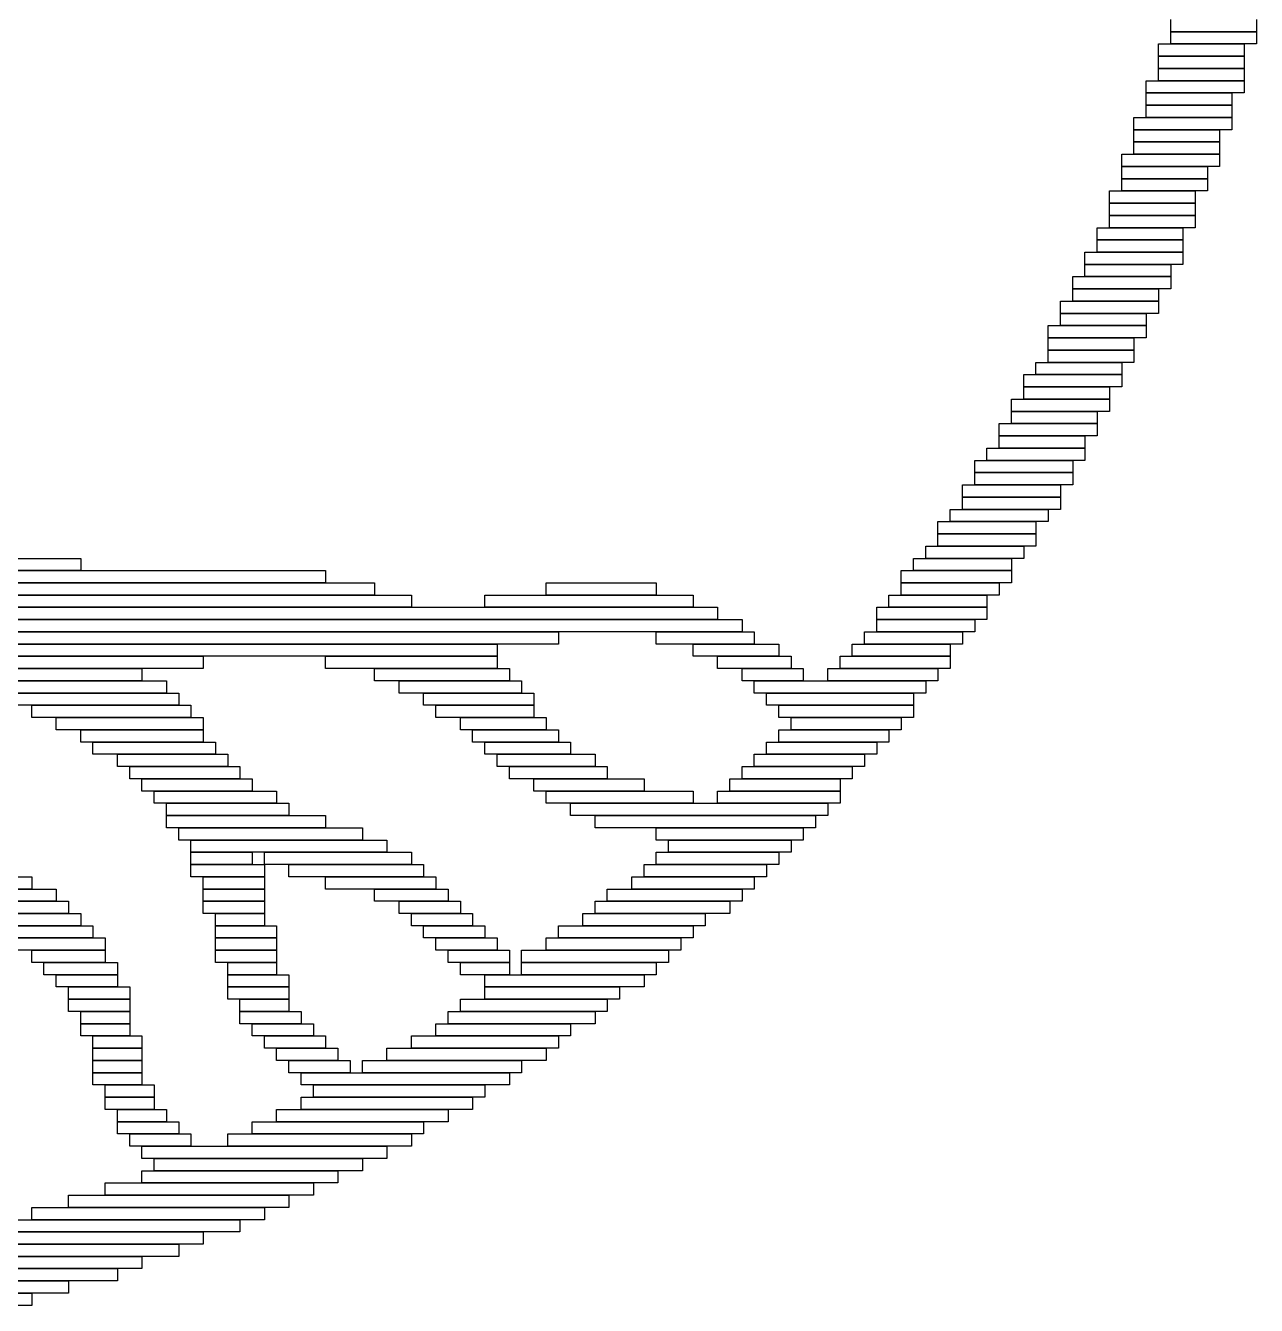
# Model space of a CAD drawing. Extents: x 28 to 995, y 169 to 891.
# Drawn here: x 214.5 to 315, y 601 to 705.5 of the extents above; entities that cross this region are included whole.
import ezdxf

# ---------------------------------------------------------------- set-up
doc = ezdxf.new("R2010")
doc.units = 0

msp = doc.modelspace()

# ---------------------------------------------------------------- linework, layer by layer
for p, q in [((308, 705), (308, 706)), ((315, 706), (315, 705)), ((315, 705), (308, 705)), ((308, 705), (315, 705)), ((308, 704), (308, 705)), ((315, 705), (315, 704)), ((307, 704), (314, 704)), ((307, 703), (307, 704)), ((315, 704), (308, 704)), ((314, 704), (314, 703)), ((314, 703), (307, 703)), ((307, 703), (314, 703)), ((307, 702), (307, 703)), ((314, 703), (314, 702)), ((314, 702), (307, 702)), ((307, 702), (314, 702)), ((307, 701), (307, 702)), ((314, 702), (314, 701)), ((306, 701), (314, 701)), ((306, 700), (306, 701)), ((314, 701), (307, 701)), ((314, 701), (314, 700)), ((314, 700), (306, 700)), ((306, 700), (313, 700)), ((306, 699), (306, 700)), ((313, 700), (313, 699)), ((313, 699), (306, 699)), ((306, 699), (313, 699)), ((306, 698), (306, 699)), ((313, 699), (313, 698)), ((305, 698), (313, 698)), ((305, 697), (305, 698)), ((313, 698), (306, 698)), ((313, 698), (313, 697)), ((313, 697), (305, 697)), ((305, 697), (312, 697)), ((305, 696), (305, 697)), ((312, 696), (305, 696)), ((305, 696), (312, 696)), ((305, 695), (305, 696)), ((312, 697), (312, 696)), ((312, 696), (312, 695)), ((304, 695), (312, 695)), ((304, 694), (304, 695)), ((312, 695), (305, 695)), ((312, 695), (312, 694)), ((312, 694), (304, 694)), ((304, 694), (311, 694)), ((304, 693), (304, 694)), ((311, 694), (311, 693)), ((311, 693), (304, 693)), ((304, 693), (311, 693)), ((304, 692), (304, 693)), ((311, 693), (311, 692)), ((303, 692), (310, 692)), ((303, 691), (303, 692)), ((311, 692), (304, 692)), ((310, 692), (310, 691)), ((310, 691), (303, 691)), ((303, 691), (310, 691)), ((303, 690), (303, 691)), ((310, 691), (310, 690)), ((310, 690), (303, 690)), ((303, 690), (310, 690)), ((303, 689), (303, 690)), ((310, 690), (310, 689)), ((302, 689), (309, 689)), ((302, 688), (302, 689)), ((310, 689), (303, 689)), ((309, 689), (309, 688)), ((309, 688), (302, 688)), ((302, 688), (309, 688)), ((302, 687), (302, 688)), ((309, 688), (309, 687)), ((301, 687), (309, 687)), ((301, 686), (301, 687)), ((309, 687), (302, 687)), ((309, 687), (309, 686)), ((309, 686), (301, 686)), ((301, 686), (308, 686)), ((301, 685), (301, 686)), ((308, 686), (308, 685)), ((300, 685), (308, 685)), ((300, 684), (300, 685)), ((308, 685), (301, 685)), ((308, 685), (308, 684)), ((308, 684), (300, 684)), ((300, 684), (307, 684)), ((300, 683), (300, 684)), ((307, 684), (307, 683)), ((299, 683), (307, 683)), ((299, 682), (299, 683)), ((307, 683), (300, 683)), ((307, 683), (307, 682)), ((307, 682), (299, 682)), ((299, 682), (306, 682)), ((299, 681), (299, 682)), ((306, 682), (306, 681)), ((298, 681), (306, 681)), ((298, 680), (298, 681)), ((306, 681), (299, 681)), ((306, 681), (306, 680)), ((306, 680), (298, 680)), ((298, 680), (305, 680)), ((298, 679), (298, 680)), ((305, 680), (305, 679)), ((305, 679), (298, 679)), ((298, 679), (305, 679)), ((298, 678), (298, 679)), ((305, 679), (305, 678)), ((297, 678), (304, 678)), ((297, 677), (297, 678)), ((305, 678), (298, 678)), ((304, 678), (304, 677)), ((296, 677), (304, 677)), ((296, 676), (296, 677)), ((304, 677), (297, 677)), ((304, 677), (304, 676)), ((304, 676), (296, 676)), ((296, 676), (303, 676)), ((296, 675), (296, 676)), ((303, 676), (303, 675)), ((295, 675), (303, 675)), ((295, 674), (295, 675)), ((303, 675), (296, 675)), ((303, 675), (303, 674)), ((294, 673), (302, 673)), ((294, 672), (294, 673)), ((303, 674), (295, 674)), ((295, 674), (302, 674)), ((295, 673), (295, 674)), ((302, 673), (295, 673)), ((302, 674), (302, 673)), ((302, 673), (302, 672)), ((302, 672), (294, 672)), ((294, 672), (301, 672)), ((294, 671), (294, 672)), ((301, 672), (301, 671)), ((293, 671), (301, 671)), ((293, 670), (293, 671)), ((301, 671), (294, 671)), ((301, 671), (301, 670)), ((292, 670), (300, 670)), ((292, 669), (292, 670)), ((301, 670), (293, 670)), ((300, 670), (300, 669)), ((300, 669), (292, 669)), ((292, 669), (300, 669)), ((292, 668), (292, 669)), ((300, 669), (300, 668)), ((291, 668), (299, 668)), ((291, 667), (291, 668)), ((300, 668), (292, 668)), ((299, 668), (299, 667)), ((299, 667), (291, 667)), ((291, 667), (299, 667)), ((291, 666), (291, 667)), ((299, 667), (299, 666)), ((290, 666), (298, 666)), ((290, 665), (290, 666)), ((299, 666), (291, 666)), ((298, 666), (298, 665)), ((289, 665), (297, 665)), ((289, 664), (289, 665)), ((298, 665), (290, 665)), ((297, 665), (297, 664)), ((297, 664), (289, 664)), ((289, 664), (297, 664)), ((289, 663), (289, 664)), ((297, 664), (297, 663)), ((288, 663), (296, 663)), ((288, 662), (288, 663)), ((297, 663), (289, 663)), ((296, 663), (296, 662)), ((191, 662), (219, 662)), ((219, 662), (219, 661)), ((287, 662), (295, 662)), ((287, 661), (287, 662)), ((296, 662), (288, 662)), ((295, 662), (295, 661)), ((219, 661), (191, 661)), ((192, 661), (239, 661)), ((239, 661), (239, 660)), ((286, 661), (295, 661)), ((286, 660), (286, 661)), ((295, 661), (287, 661)), ((295, 661), (295, 660)), ((239, 660), (192, 660)), ((193, 660), (243, 660)), ((243, 660), (243, 659)), ((257, 660), (266, 660)), ((257, 659), (257, 660)), ((266, 660), (266, 659)), ((295, 660), (286, 660)), ((286, 660), (294, 660)), ((286, 659), (286, 660)), ((294, 660), (294, 659)), ((243, 659), (193, 659)), ((194, 659), (246, 659)), ((246, 659), (246, 658)), ((252, 659), (269, 659)), ((252, 658), (252, 659)), ((266, 659), (257, 659)), ((269, 659), (269, 658)), ((285, 659), (293, 659)), ((285, 658), (285, 659)), ((294, 659), (286, 659)), ((293, 659), (293, 658)), ((246, 658), (194, 658)), ((196, 658), (271, 658)), ((269, 658), (252, 658)), ((271, 658), (271, 657)), ((284, 658), (293, 658)), ((284, 657), (284, 658)), ((293, 658), (285, 658)), ((293, 658), (293, 657)), ((271, 657), (196, 657)), ((197, 657), (273, 657)), ((273, 657), (273, 656)), ((293, 657), (284, 657)), ((284, 657), (292, 657)), ((284, 656), (284, 657)), ((292, 657), (292, 656)), ((273, 656), (197, 656)), ((199, 656), (258, 656)), ((258, 656), (258, 655)), ((266, 656), (274, 656)), ((266, 655), (266, 656)), ((274, 656), (274, 655)), ((283, 656), (291, 656)), ((283, 655), (283, 656)), ((292, 656), (284, 656)), ((291, 656), (291, 655)), ((258, 655), (199, 655)), ((202, 655), (253, 655)), ((253, 655), (253, 654)), ((274, 655), (266, 655)), ((269, 655), (276, 655)), ((269, 654), (269, 655)), ((276, 655), (276, 654)), ((282, 655), (290, 655)), ((282, 654), (282, 655)), ((291, 655), (283, 655)), ((290, 655), (290, 654)), ((253, 654), (202, 654)), ((204, 654), (229, 654)), ((229, 654), (229, 653)), ((239, 654), (253, 654)), ((239, 653), (239, 654)), ((253, 654), (253, 653)), ((276, 654), (269, 654)), ((271, 654), (277, 654)), ((271, 653), (271, 654)), ((277, 654), (277, 653)), ((281, 654), (290, 654)), ((281, 653), (281, 654)), ((290, 654), (282, 654)), ((290, 654), (290, 653)), ((229, 653), (204, 653)), ((207, 653), (224, 653)), ((224, 653), (224, 652)), ((253, 653), (239, 653)), ((243, 653), (254, 653)), ((243, 652), (243, 653)), ((254, 653), (254, 652)), ((277, 653), (271, 653)), ((273, 653), (278, 653)), ((273, 652), (273, 653)), ((278, 653), (278, 652)), ((280, 653), (289, 653)), ((280, 652), (280, 653)), ((290, 653), (281, 653)), ((289, 653), (289, 652)), ((224, 652), (207, 652)), ((211, 652), (226, 652)), ((226, 652), (226, 651)), ((254, 652), (243, 652)), ((245, 652), (255, 652)), ((245, 651), (245, 652)), ((255, 652), (255, 651)), ((278, 652), (273, 652)), ((274, 652), (288, 652)), ((274, 651), (274, 652)), ((289, 652), (280, 652)), ((288, 652), (288, 651)), ((226, 651), (211, 651)), ((213, 651), (227, 651)), ((227, 650), (213, 650)), ((215, 650), (228, 650)), ((215, 649), (215, 650)), ((227, 651), (227, 650)), ((228, 650), (228, 649)), ((255, 651), (245, 651)), ((247, 651), (256, 651)), ((247, 650), (247, 651)), ((256, 650), (247, 650)), ((248, 650), (256, 650)), ((248, 649), (248, 650)), ((256, 651), (256, 650)), ((256, 650), (256, 649)), ((288, 651), (274, 651)), ((275, 651), (287, 651)), ((275, 650), (275, 651)), ((287, 650), (275, 650)), ((276, 650), (287, 650)), ((276, 649), (276, 650)), ((287, 651), (287, 650)), ((287, 650), (287, 649)), ((228, 649), (215, 649)), ((217, 649), (229, 649)), ((217, 648), (217, 649)), ((229, 649), (229, 648)), ((256, 649), (248, 649)), ((250, 649), (257, 649)), ((250, 648), (250, 649)), ((257, 649), (257, 648)), ((287, 649), (276, 649)), ((277, 649), (286, 649)), ((277, 648), (277, 649)), ((286, 649), (286, 648)), ((229, 648), (217, 648)), ((219, 648), (229, 648)), ((219, 647), (219, 648)), ((229, 648), (229, 647)), ((257, 648), (250, 648)), ((251, 648), (258, 648)), ((251, 647), (251, 648)), ((258, 648), (258, 647)), ((276, 648), (285, 648)), ((276, 647), (276, 648)), ((286, 648), (277, 648)), ((285, 648), (285, 647)), ((229, 647), (219, 647)), ((220, 647), (230, 647)), ((220, 646), (220, 647)), ((230, 647), (230, 646)), ((258, 647), (251, 647)), ((252, 647), (259, 647)), ((252, 646), (252, 647)), ((259, 647), (259, 646)), ((275, 647), (284, 647)), ((275, 646), (275, 647)), ((285, 647), (276, 647)), ((284, 647), (284, 646)), ((230, 646), (220, 646)), ((222, 646), (231, 646)), ((222, 645), (222, 646)), ((231, 646), (231, 645)), ((259, 646), (252, 646)), ((253, 646), (261, 646)), ((253, 645), (253, 646)), ((261, 646), (261, 645)), ((274, 646), (283, 646)), ((274, 645), (274, 646)), ((284, 646), (275, 646)), ((283, 646), (283, 645)), ((231, 645), (222, 645)), ((223, 645), (232, 645)), ((223, 644), (223, 645)), ((232, 645), (232, 644)), ((261, 645), (253, 645)), ((254, 645), (262, 645)), ((254, 644), (254, 645)), ((262, 645), (262, 644)), ((273, 645), (282, 645)), ((273, 644), (273, 645)), ((283, 645), (274, 645)), ((282, 645), (282, 644)), ((232, 644), (223, 644)), ((224, 644), (233, 644)), ((224, 643), (224, 644)), ((233, 644), (233, 643)), ((262, 644), (254, 644)), ((256, 644), (265, 644)), ((256, 643), (256, 644)), ((265, 644), (265, 643)), ((272, 644), (281, 644)), ((272, 643), (272, 644)), ((282, 644), (273, 644)), ((281, 644), (281, 643)), ((233, 643), (224, 643)), ((225, 643), (235, 643)), ((225, 642), (225, 643)), ((235, 643), (235, 642)), ((265, 643), (256, 643)), ((257, 643), (269, 643)), ((257, 642), (257, 643)), ((269, 643), (269, 642)), ((271, 643), (281, 643)), ((271, 642), (271, 643)), ((281, 643), (272, 643)), ((281, 643), (281, 642)), ((235, 642), (225, 642)), ((226, 642), (236, 642)), ((226, 641), (226, 642)), ((236, 642), (236, 641)), ((269, 642), (257, 642)), ((259, 642), (280, 642)), ((259, 641), (259, 642)), ((281, 642), (271, 642)), ((280, 642), (280, 641)), ((236, 641), (226, 641)), ((226, 641), (239, 641)), ((226, 640), (226, 641)), ((239, 641), (239, 640)), ((280, 641), (259, 641)), ((261, 641), (279, 641)), ((261, 640), (261, 641)), ((279, 641), (279, 640)), ((239, 640), (226, 640)), ((227, 640), (242, 640)), ((227, 639), (227, 640)), ((242, 640), (242, 639)), ((279, 640), (261, 640)), ((266, 640), (278, 640)), ((266, 639), (266, 640)), ((278, 640), (278, 639)), ((242, 639), (227, 639)), ((228, 639), (244, 639)), ((228, 638), (228, 639)), ((244, 639), (244, 638)), ((278, 639), (266, 639)), ((267, 639), (277, 639)), ((267, 638), (267, 639)), ((277, 639), (277, 638)), ((244, 638), (228, 638)), ((228, 638), (233, 638)), ((228, 637), (228, 638)), ((233, 638), (233, 637)), ((234, 638), (246, 638)), ((234, 637), (234, 638)), ((246, 638), (246, 637)), ((266, 638), (276, 638)), ((266, 637), (266, 638)), ((277, 638), (267, 638)), ((276, 638), (276, 637)), ((233, 637), (228, 637)), ((228, 637), (234, 637)), ((228, 636), (228, 637)), ((246, 637), (234, 637)), ((234, 637), (234, 636)), ((236, 637), (247, 637)), ((236, 636), (236, 637)), ((247, 637), (247, 636)), ((265, 637), (275, 637)), ((265, 636), (265, 637)), ((276, 637), (266, 637)), ((275, 637), (275, 636)), ((197, 636), (215, 636)), ((215, 636), (215, 635)), ((234, 636), (228, 636)), ((229, 636), (234, 636)), ((229, 635), (229, 636)), ((234, 636), (234, 635)), ((247, 636), (236, 636)), ((239, 636), (248, 636)), ((239, 635), (239, 636)), ((248, 636), (248, 635)), ((264, 636), (274, 636)), ((264, 635), (264, 636)), ((275, 636), (265, 636)), ((274, 636), (274, 635)), ((215, 635), (197, 635)), ((205, 635), (217, 635)), ((217, 635), (217, 634)), ((234, 635), (229, 635)), ((229, 635), (234, 635)), ((229, 634), (229, 635)), ((234, 635), (234, 634)), ((248, 635), (239, 635)), ((243, 635), (249, 635)), ((243, 634), (243, 635)), ((249, 635), (249, 634)), ((262, 635), (273, 635)), ((262, 634), (262, 635)), ((274, 635), (264, 635)), ((273, 635), (273, 634)), ((217, 634), (205, 634)), ((207, 634), (218, 634)), ((218, 634), (218, 633)), ((234, 634), (229, 634)), ((229, 634), (234, 634)), ((229, 633), (229, 634)), ((234, 634), (234, 633)), ((249, 634), (243, 634)), ((245, 634), (250, 634)), ((245, 633), (245, 634)), ((250, 634), (250, 633)), ((261, 634), (272, 634)), ((261, 633), (261, 634)), ((273, 634), (262, 634)), ((272, 634), (272, 633)), ((218, 633), (207, 633)), ((209, 633), (219, 633)), ((219, 633), (219, 632)), ((234, 633), (229, 633)), ((230, 633), (234, 633)), ((230, 632), (230, 633)), ((234, 633), (234, 632)), ((250, 633), (245, 633)), ((246, 633), (251, 633)), ((246, 632), (246, 633)), ((251, 633), (251, 632)), ((260, 633), (270, 633)), ((260, 632), (260, 633)), ((272, 633), (261, 633)), ((270, 633), (270, 632)), ((219, 632), (209, 632)), ((211, 632), (220, 632)), ((220, 632), (220, 631)), ((234, 632), (230, 632)), ((230, 632), (235, 632)), ((230, 631), (230, 632)), ((235, 632), (235, 631)), ((251, 632), (246, 632)), ((247, 632), (252, 632)), ((247, 631), (247, 632)), ((252, 632), (252, 631)), ((258, 632), (269, 632)), ((258, 631), (258, 632)), ((270, 632), (260, 632)), ((269, 632), (269, 631)), ((220, 631), (211, 631)), ((213, 631), (221, 631)), ((221, 631), (221, 630)), ((235, 631), (230, 631)), ((230, 631), (235, 631)), ((230, 630), (230, 631)), ((235, 631), (235, 630)), ((252, 631), (247, 631)), ((248, 631), (253, 631)), ((248, 630), (248, 631)), ((253, 631), (253, 630)), ((257, 631), (268, 631)), ((257, 630), (257, 631)), ((269, 631), (258, 631)), ((268, 631), (268, 630)), ((221, 630), (213, 630)), ((215, 630), (221, 630)), ((215, 629), (215, 630)), ((221, 630), (221, 629)), ((235, 630), (230, 630)), ((230, 630), (235, 630)), ((230, 629), (230, 630)), ((235, 630), (235, 629)), ((253, 630), (248, 630)), ((249, 630), (254, 630)), ((249, 629), (249, 630)), ((254, 630), (254, 629)), ((255, 630), (267, 630)), ((255, 629), (255, 630)), ((268, 630), (257, 630)), ((267, 630), (267, 629)), ((221, 629), (215, 629)), ((216, 629), (222, 629)), ((216, 628), (216, 629)), ((222, 629), (222, 628)), ((235, 629), (230, 629)), ((231, 629), (235, 629)), ((231, 628), (231, 629)), ((235, 629), (235, 628)), ((254, 629), (249, 629)), ((250, 629), (254, 629)), ((250, 628), (250, 629)), ((254, 629), (254, 628)), ((267, 629), (255, 629)), ((255, 629), (266, 629)), ((255, 628), (255, 629)), ((266, 629), (266, 628)), ((222, 628), (216, 628)), ((217, 628), (222, 628)), ((217, 627), (217, 628)), ((222, 627), (217, 627)), ((218, 627), (223, 627)), ((218, 626), (218, 627)), ((222, 628), (222, 627)), ((223, 627), (223, 626)), ((235, 628), (231, 628)), ((231, 628), (236, 628)), ((231, 627), (231, 628)), ((236, 627), (231, 627)), ((231, 627), (236, 627)), ((231, 626), (231, 627)), ((236, 628), (236, 627)), ((236, 627), (236, 626)), ((254, 628), (250, 628)), ((252, 628), (265, 628)), ((252, 627), (252, 628)), ((265, 627), (252, 627)), ((252, 627), (263, 627)), ((252, 626), (252, 627)), ((266, 628), (255, 628)), ((263, 627), (263, 626)), ((265, 628), (265, 627)), ((223, 626), (218, 626)), ((218, 626), (223, 626)), ((218, 625), (218, 626)), ((223, 626), (223, 625)), ((236, 626), (231, 626)), ((232, 626), (236, 626)), ((232, 625), (232, 626)), ((236, 626), (236, 625)), ((250, 626), (262, 626)), ((250, 625), (250, 626)), ((263, 626), (252, 626)), ((262, 626), (262, 625)), ((223, 625), (218, 625)), ((219, 625), (223, 625)), ((219, 624), (219, 625)), ((223, 625), (223, 624)), ((236, 625), (232, 625)), ((232, 625), (237, 625)), ((232, 624), (232, 625)), ((237, 625), (237, 624)), ((249, 625), (261, 625)), ((249, 624), (249, 625)), ((262, 625), (250, 625)), ((261, 625), (261, 624)), ((223, 624), (219, 624)), ((219, 624), (223, 624)), ((219, 623), (219, 624)), ((223, 624), (223, 623)), ((237, 624), (232, 624)), ((233, 624), (238, 624)), ((233, 623), (233, 624)), ((238, 624), (238, 623)), ((248, 624), (259, 624)), ((248, 623), (248, 624)), ((261, 624), (249, 624)), ((259, 624), (259, 623)), ((223, 623), (219, 623)), ((220, 623), (224, 623)), ((220, 622), (220, 623)), ((224, 623), (224, 622)), ((238, 623), (233, 623)), ((234, 623), (239, 623)), ((234, 622), (234, 623)), ((239, 623), (239, 622)), ((246, 623), (258, 623)), ((246, 622), (246, 623)), ((259, 623), (248, 623)), ((258, 623), (258, 622)), ((224, 622), (220, 622)), ((220, 622), (224, 622)), ((220, 621), (220, 622)), ((224, 622), (224, 621)), ((239, 622), (234, 622)), ((235, 622), (240, 622)), ((235, 621), (235, 622)), ((240, 622), (240, 621)), ((244, 622), (257, 622)), ((244, 621), (244, 622)), ((258, 622), (246, 622)), ((257, 622), (257, 621)), ((224, 621), (220, 621)), ((220, 621), (224, 621)), ((220, 620), (220, 621)), ((224, 621), (224, 620)), ((240, 621), (235, 621)), ((236, 621), (241, 621)), ((236, 620), (236, 621)), ((241, 621), (241, 620)), ((242, 621), (255, 621)), ((242, 620), (242, 621)), ((257, 621), (244, 621)), ((255, 621), (255, 620)), ((224, 620), (220, 620)), ((220, 620), (224, 620)), ((220, 619), (220, 620)), ((224, 620), (224, 619)), ((241, 620), (236, 620)), ((237, 620), (254, 620)), ((237, 619), (237, 620)), ((255, 620), (242, 620)), ((254, 620), (254, 619)), ((224, 619), (220, 619)), ((221, 619), (225, 619)), ((221, 618), (221, 619)), ((225, 619), (225, 618)), ((254, 619), (237, 619)), ((238, 619), (252, 619)), ((238, 618), (238, 619)), ((252, 619), (252, 618)), ((225, 618), (221, 618)), ((221, 618), (225, 618)), ((221, 617), (221, 618)), ((225, 618), (225, 617)), ((237, 618), (251, 618)), ((237, 617), (237, 618)), ((252, 618), (238, 618)), ((251, 618), (251, 617)), ((225, 617), (221, 617)), ((222, 617), (226, 617)), ((222, 616), (222, 617)), ((226, 617), (226, 616)), ((235, 617), (249, 617)), ((235, 616), (235, 617)), ((251, 617), (237, 617)), ((249, 617), (249, 616)), ((226, 616), (222, 616)), ((222, 616), (227, 616)), ((222, 615), (222, 616)), ((227, 616), (227, 615)), ((233, 616), (247, 616)), ((233, 615), (233, 616)), ((249, 616), (235, 616)), ((247, 616), (247, 615)), ((227, 615), (222, 615)), ((223, 615), (228, 615)), ((223, 614), (223, 615)), ((228, 615), (228, 614)), ((231, 615), (246, 615)), ((231, 614), (231, 615)), ((247, 615), (233, 615)), ((246, 615), (246, 614)), ((228, 614), (223, 614)), ((224, 614), (244, 614)), ((224, 613), (224, 614)), ((246, 614), (231, 614)), ((244, 614), (244, 613)), ((244, 613), (224, 613)), ((225, 613), (242, 613)), ((225, 612), (225, 613)), ((242, 613), (242, 612)), ((224, 612), (240, 612)), ((224, 611), (224, 612)), ((242, 612), (225, 612)), ((240, 612), (240, 611)), ((221, 611), (238, 611)), ((221, 610), (221, 611)), ((240, 611), (224, 611)), ((238, 611), (238, 610)), ((218, 610), (236, 610)), ((218, 609), (218, 610)), ((238, 610), (221, 610)), ((236, 610), (236, 609)), ((215, 609), (234, 609)), ((215, 608), (215, 609)), ((236, 609), (218, 609)), ((234, 609), (234, 608)), ((210, 608), (232, 608)), ((234, 608), (215, 608)), ((232, 608), (232, 607)), ((208, 607), (229, 607)), ((232, 607), (210, 607)), ((229, 607), (229, 606)), ((204, 606), (227, 606)), ((229, 606), (208, 606)), ((227, 606), (227, 605)), ((196, 605), (224, 605)), ((227, 605), (204, 605)), ((224, 605), (224, 604)), ((181, 603), (218, 603)), ((192, 604), (222, 604)), ((222, 603), (192, 603)), ((224, 604), (196, 604)), ((218, 603), (218, 602)), ((222, 604), (222, 603)), ((134, 602), (215, 602)), ((218, 602), (181, 602)), ((215, 602), (215, 601)), ((215, 601), (134, 601))]:
    msp.add_line(p, q)

doc.saveas('drawing.dxf')
